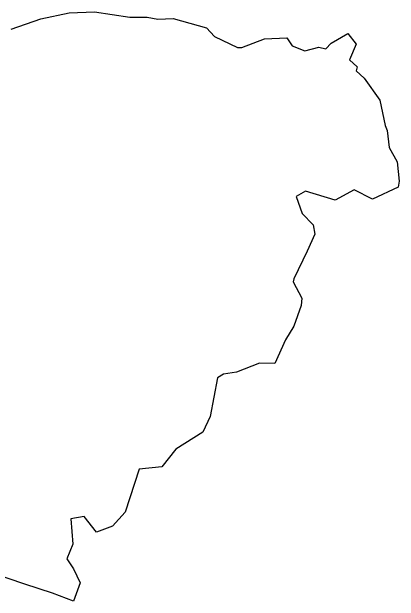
# Model space of a CAD drawing. Header units: metres. Extents: x 330410 to 335694, y 1793047 to 1798110.
# Drawn here: x 333402 to 335694, y 1794574 to 1798059 of the extents above; entities that cross this region are included whole.
import ezdxf

# ---------------------------------------------------------------- set-up
doc = ezdxf.new("R2010")
doc.units = ezdxf.units.M
doc.layers.add('village', color=3, linetype='Continuous')

msp = doc.modelspace()

# ---------------------------------------------------------------- linework, layer by layer
at = {"layer": 'village', "color": 3, "true_color": 0x00ff00}
msp.add_polyline3d([(333397.3, 1797956, 0), (333574.2, 1798017.8, 0), (333741.2, 1798052.4, 0), (333891.4, 1798059.5, 0), (334101.2, 1798027.9, 0), (334202, 1798028, 0), (334265, 1798015.1, 0), (334356.4, 1798019.6, 0), (334553.1, 1797965.4, 0), (334600.7, 1797914.1, 0), (334737, 1797848.5, 0), (334762, 1797847.9, 0), (334896.7, 1797898.9, 0), (335030, 1797904.6, 0), (335060, 1797858.7, 0), (335135.5, 1797828.8, 0), (335219, 1797849.6, 0), (335259.7, 1797840.2, 0), (335291.2, 1797873.1, 0), (335389.3, 1797931.6, 0), (335439.7, 1797867.5, 0), (335399.8, 1797775.6, 0), (335445.1, 1797733.1, 0), (335439.3, 1797710.1, 0), (335486.7, 1797666.3, 0), (335579.1, 1797537.3, 0), (335610.5, 1797387, 0), (335622.8, 1797356.9, 0), (335634, 1797256.8, 0), (335682.5, 1797172.1, 0), (335694, 1797056.8, 0), (335688.2, 1797021.7, 0), (335536.6, 1796951.3, 0), (335427.4, 1797005.6, 0), (335316, 1796945.7, 0), (335139.1, 1796998.7, 0), (335083.8, 1796966.9, 0), (335120.2, 1796866.8, 0), (335185.6, 1796799.1, 0), (335194.6, 1796745.1, 0), (335149.5, 1796642.9, 0), (335069.6, 1796480.5, 0), (335067, 1796461.7, 0), (335117, 1796365.6, 0), (335114.1, 1796322.2, 0), (335069.9, 1796200.5, 0), (335021, 1796118.5, 0), (334958.1, 1795979.6, 0), (334866.9, 1795980.6, 0), (334730.7, 1795927.8, 0), (334654.4, 1795917, 0), (334618, 1795895, 0), (334575.9, 1795666.5, 0), (334532.4, 1795572.7, 0), (334372.9, 1795472.6, 0), (334290.2, 1795369.2, 0), (334155, 1795355.1, 0), (334072.5, 1795099.5, 0), (333997.3, 1795017.5, 0), (333902.6, 1794982.1, 0), (333829.2, 1795074.7, 0), (333750.2, 1795061.5, 0), (333762.9, 1794910.1, 0), (333727.6, 1794823.9, 0), (333767.2, 1794765.3, 0), (333806.7, 1794682.2, 0), (333766.4, 1794573.5, 0), (333642, 1794620.7, 0), (333479, 1794673.6, 0), (333180.7, 1794775.3, 0)], dxfattribs=at)

doc.saveas('drawing.dxf')
